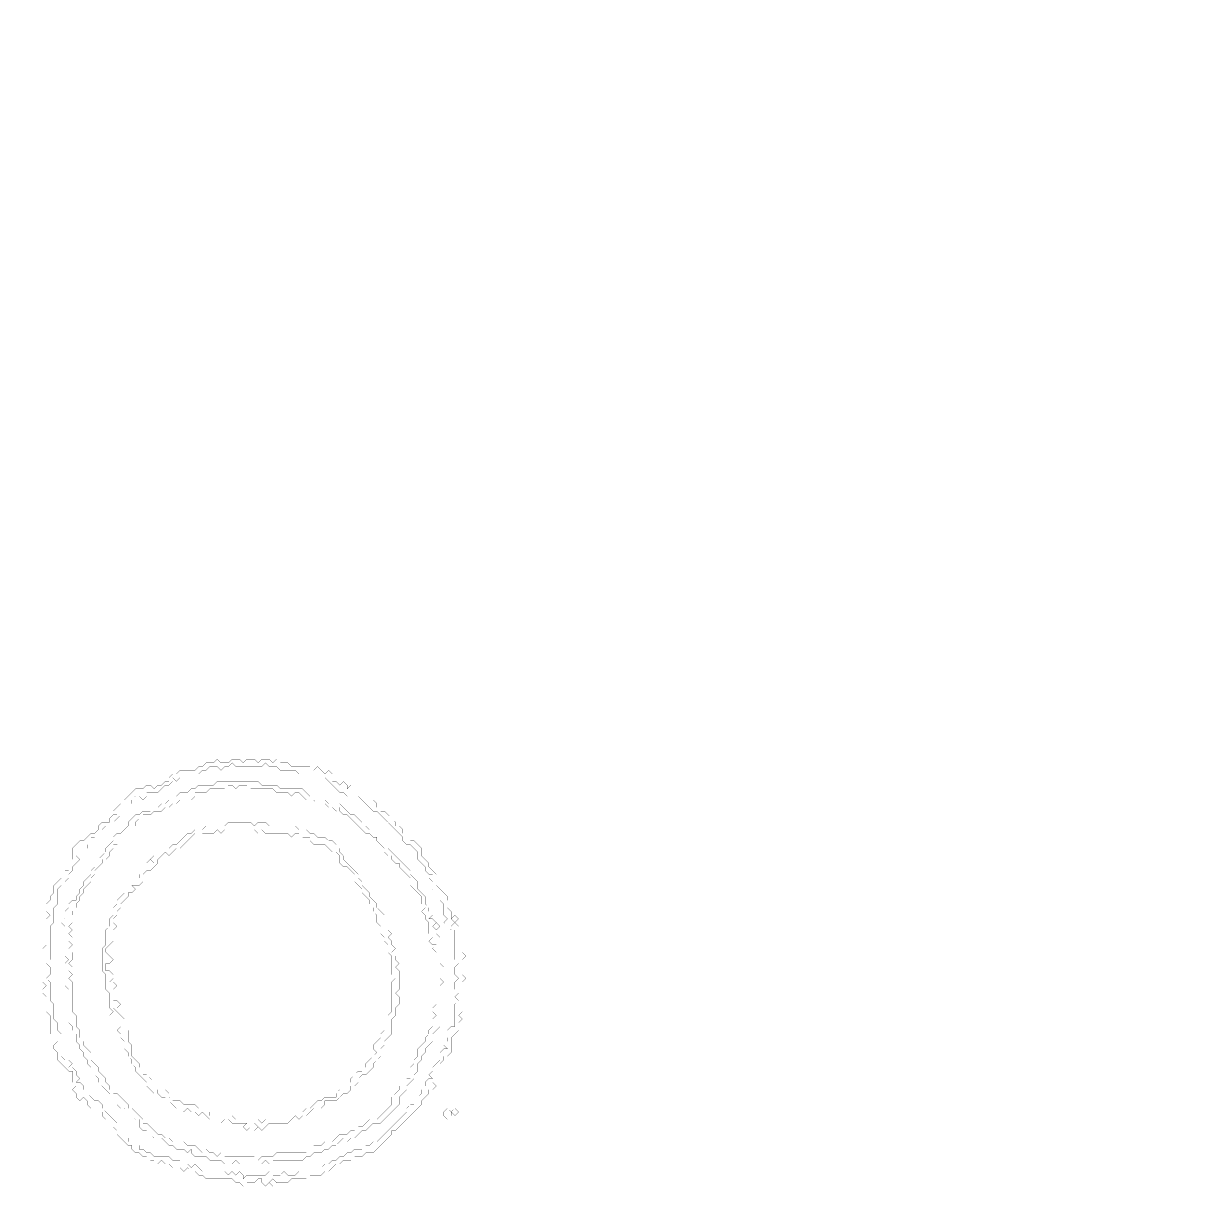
# Model space of a CAD drawing. Header units: metres. Extents: x 0 to 4947, y -4947 to 0.
# Drawn here: x 1877 to 4947, y -3080 to 0 of the extents above; entities that cross this region are included whole.
import ezdxf

# ---------------------------------------------------------------- set-up
doc = ezdxf.new("R2010")
doc.units = ezdxf.units.M
doc.layers.add('conductor', color=1, linetype='Continuous')
doc.layers.add('substrate', color=5, linetype='Continuous')

msp = doc.modelspace()

# ---------------------------------------------------------------- linework, layer by layer
at = {"layer": 'conductor', "const_width": 0.5}
for points in [[(2419.9, -1926.3), (2410.2, -1935.9), (2400.6, -1935.9), (2390.9, -1945.6), (2381.2, -1935.9), (2371.5, -1935.9), (2361.8, -1935.9), (2352.2, -1945.6), (2342.5, -1945.6), (2332.8, -1955.3), (2323.1, -1955.3), (2313.4, -1955.3), (2303.8, -1955.3), (2294.1, -1965), (2284.4, -1965), (2274.7, -1974.7), (2265, -1965), (2265, -1974.7), (2255.4, -1984.3), (2245.7, -1984.3), (2236, -1994), (2226.3, -2003.7), (2216.6, -2003.7), (2207, -2003.7), (2197.3, -2003.7), (2197.3, -2013.4), (2187.6, -2023.1), (2177.9, -2013.4), (2168.2, -2013.4), (2158.6, -2023.1), (2158.6, -2032.7), (2148.9, -2042.4), (2139.2, -2052.1), (2129.5, -2061.8), (2119.9, -2071.5), (2110.2, -2081.1), (2100.5, -2090.8), (2090.8, -2090.8), (2081.1, -2100.5), (2071.5, -2110.2), (2061.8, -2119.9), (2052.1, -2119.9), (2052.1, -2129.5), (2042.4, -2139.2), (2042.4, -2148.9), (2032.7, -2158.6), (2023.1, -2168.2), (2013.4, -2168.2), (2023.1, -2177.9), (2013.4, -2187.6), (2003.7, -2197.3), (2003.7, -2207), (1994, -2216.6), (1994, -2226.3), (1984.3, -2236), (1974.7, -2236), (1974.7, -2245.7), (1965, -2255.4), (1965, -2265), (1965, -2274.7), (1965, -2284.4), (1965, -2294.1), (1955.3, -2303.8), (1955.3, -2313.4), (1955.3, -2323.1), (1955.3, -2332.8), (1955.3, -2342.5), (1945.6, -2352.2), (1945.6, -2361.8), (1945.6, -2371.5), (1945.6, -2381.2), (1945.6, -2390.9), (1945.6, -2400.6), (1945.6, -2410.2), (1945.6, -2419.9), (1945.6, -2429.6), (1945.6, -2439.3), (1935.9, -2449), (1945.6, -2458.6), (1945.6, -2468.3), (1945.6, -2478), (1935.9, -2487.7), (1945.6, -2497.4), (1945.6, -2507), (1945.6, -2516.7), (1945.6, -2526.4), (1945.6, -2536.1), (1945.6, -2545.8), (1955.3, -2555.4), (1955.3, -2565.1), (1955.3, -2574.8), (1955.3, -2584.5), (1955.3, -2594.2), (1965, -2603.8), (1965, -2613.5), (1965, -2623.2), (1974.7, -2632.9), (1974.7, -2642.6), (1974.7, -2652.2), (1974.7, -2661.9), (1974.7, -2671.6), (1974.7, -2681.3), (1974.7, -2691), (1984.3, -2700.6), (1994, -2700.6), (2003.7, -2710.3), (1994, -2720), (2003.7, -2720), (2013.4, -2729.7), (2013.4, -2739.4), (2023.1, -2749), (2013.4, -2758.7), (2023.1, -2758.7), (2032.7, -2768.4), (2032.7, -2778.1), (2042.4, -2787.8), (2052.1, -2797.4), (2061.8, -2807.1), (2071.5, -2807.1), (2081.1, -2816.8), (2081.1, -2826.5), (2090.8, -2836.1), (2100.5, -2845.8), (2110.2, -2855.5), (2119.9, -2865.2), (2119.9, -2874.9), (2129.5, -2884.5), (2139.2, -2894.2), (2148.9, -2903.9), (2148.9, -2913.6), (2158.6, -2913.6), (2168.2, -2913.6), (2177.9, -2923.3), (2177.9, -2932.9), (2187.6, -2932.9), (2197.3, -2942.6), (2207, -2942.6), (2216.6, -2952.3), (2226.3, -2952.3), (2236, -2952.3), (2245.7, -2952.3), (2255.4, -2952.3), (2265, -2962), (2274.7, -2962), (2284.4, -2962), (2294.1, -2971.7), (2303.8, -2971.7), (2313.4, -2981.3), (2323.1, -2971.7), (2332.8, -2981.3), (2342.5, -2991), (2352.2, -2991), (2361.8, -2991), (2371.5, -2991), (2381.2, -2991), (2390.9, -2991), (2400.6, -2991), (2410.2, -3000.7), (2419.9, -2991), (2429.6, -3000.7), (2439.3, -2991), (2449, -3000.7), (2449, -3010.4), (2458.6, -3000.7), (2468.3, -3000.7), (2478, -3000.7), (2487.7, -3000.7), (2497.4, -3000.7), (2507, -3000.7), (2516.7, -2991), (2526.4, -3000.7), (2536.1, -3000.7), (2545.8, -3000.7), (2555.4, -2991), (2565.1, -3000.7), (2574.8, -3000.7), (2584.5, -3000.7), (2594.2, -2991), (2603.8, -2991), (2613.5, -2991), (2623.2, -2991), (2632.9, -2991), (2642.6, -2981.3), (2652.2, -2981.3), (2661.9, -2971.7), (2671.6, -2971.7), (2681.3, -2962), (2691, -2962), (2700.6, -2952.3), (2710.3, -2952.3), (2720, -2942.6), (2729.7, -2942.6), (2739.4, -2932.9), (2749, -2932.9), (2758.7, -2932.9), (2768.4, -2923.3), (2778.1, -2923.3), (2787.8, -2913.6), (2797.4, -2913.6), (2807.1, -2903.9), (2816.8, -2894.2), (2826.5, -2884.5), (2836.1, -2874.9), (2845.8, -2865.2), (2855.5, -2855.5), (2865.2, -2845.8), (2874.9, -2836.1), (2874.9, -2826.5), (2884.5, -2816.8), (2894.2, -2816.8), (2894.2, -2807.1), (2903.9, -2797.4), (2913.6, -2787.8), (2913.6, -2778.1), (2923.3, -2768.4), (2923.3, -2758.7), (2932.9, -2749), (2942.6, -2749), (2932.9, -2739.4), (2942.6, -2729.7), (2942.6, -2720), (2952.3, -2710.3), (2962, -2700.6), (2962, -2691), (2962, -2681.3), (2971.7, -2671.6), (2981.3, -2671.6), (2971.7, -2661.9), (2981.3, -2652.2), (2981.3, -2642.6), (2991, -2632.9), (2981.3, -2623.2), (2991, -2613.5), (3000.7, -2613.5), (3000.7, -2603.8), (3000.7, -2594.2), (3000.7, -2584.5), (3000.7, -2574.8), (3000.7, -2565.1), (3000.7, -2555.4), (3010.4, -2545.8), (3000.7, -2536.1), (3010.4, -2526.4), (3000.7, -2516.7), (3000.7, -2507), (3000.7, -2497.4), (3010.4, -2487.7), (3000.7, -2478), (3000.7, -2468.3), (3000.7, -2458.6), (3010.4, -2449), (3000.7, -2439.3), (3000.7, -2429.6), (3000.7, -2419.9), (3000.7, -2410.2), (3000.7, -2400.6), (3000.7, -2390.9), (3000.7, -2381.2), (3000.7, -2371.5), (3000.7, -2361.8), (2991, -2361.8), (2981.3, -2352.2), (2971.7, -2342.5), (2981.3, -2332.8), (2971.7, -2323.1), (2971.7, -2313.4), (2971.7, -2303.8), (2971.7, -2294.1), (2962, -2284.4), (2962, -2274.7), (2952.3, -2265), (2942.6, -2255.4), (2942.6, -2245.7), (2942.6, -2236), (2932.9, -2226.3), (2942.6, -2216.6), (2932.9, -2216.6), (2923.3, -2207), (2923.3, -2197.3), (2913.6, -2187.6), (2903.9, -2177.9), (2903.9, -2168.2), (2903.9, -2158.6), (2894.2, -2148.9), (2884.5, -2139.2), (2874.9, -2139.2), (2865.2, -2129.5), (2865.2, -2119.9), (2855.5, -2110.2), (2845.8, -2100.5), (2836.1, -2090.8), (2826.5, -2081.1), (2816.8, -2071.5), (2807.1, -2061.8), (2797.4, -2052.1), (2787.8, -2052.1), (2778.1, -2042.4), (2768.4, -2032.7), (2758.7, -2023.1), (2749, -2013.4), (2739.4, -2013.4), (2729.7, -2013.4), (2720, -2013.4), (2710.3, -2003.7), (2700.6, -2003.7), (2691, -1994), (2681.3, -1984.3), (2671.6, -1974.7), (2661.9, -1965), (2652.2, -1965), (2642.6, -1965), (2632.9, -1955.3), (2623.2, -1955.3), (2613.5, -1955.3), (2603.8, -1955.3), (2594.2, -1955.3), (2584.5, -1945.6), (2574.8, -1945.6), (2565.1, -1945.6), (2555.4, -1945.6), (2545.8, -1945.6), (2536.1, -1935.9), (2526.4, -1935.9), (2516.7, -1935.9), (2507, -1926.3), (2497.4, -1935.9), (2487.7, -1935.9), (2478, -1935.9), (2468.3, -1935.9), (2458.6, -1935.9), (2449, -1935.9), (2439.3, -1935.9), (2429.6, -1935.9)], [(2371.5, -1984.3), (2381.2, -1974.7), (2390.9, -1974.7), (2400.6, -1974.7), (2410.2, -1974.7), (2419.9, -1974.7), (2429.6, -1974.7), (2439.3, -1974.7), (2449, -1974.7), (2458.6, -1974.7), (2468.3, -1974.7), (2478, -1974.7), (2487.7, -1974.7), (2497.4, -1984.3), (2507, -1984.3), (2516.7, -1984.3), (2526.4, -1984.3), (2536.1, -1984.3), (2545.8, -1994), (2555.4, -1994), (2565.1, -1994), (2574.8, -1994), (2584.5, -1994), (2594.2, -1994), (2603.8, -1994), (2613.5, -2003.7), (2623.2, -2013.4), (2632.9, -2013.4), (2642.6, -2023.1), (2652.2, -2023.1), (2661.9, -2023.1), (2671.6, -2032.7), (2681.3, -2032.7), (2691, -2032.7), (2700.6, -2032.7), (2710.3, -2042.4), (2720, -2052.1), (2729.7, -2061.8), (2739.4, -2061.8), (2749, -2071.5), (2758.7, -2081.1), (2758.7, -2090.8), (2768.4, -2090.8), (2778.1, -2100.5), (2787.8, -2100.5), (2797.4, -2110.2), (2807.1, -2119.9), (2816.8, -2129.5), (2826.5, -2139.2), (2826.5, -2148.9), (2836.1, -2158.6), (2845.8, -2168.2), (2855.5, -2177.9), (2865.2, -2187.6), (2874.9, -2197.3), (2884.5, -2207), (2884.5, -2216.6), (2894.2, -2226.3), (2903.9, -2236), (2903.9, -2245.7), (2903.9, -2255.4), (2913.6, -2265), (2923.3, -2274.7), (2923.3, -2284.4), (2923.3, -2294.1), (2932.9, -2303.8), (2932.9, -2313.4), (2942.6, -2323.1), (2932.9, -2332.8), (2942.6, -2332.8), (2952.3, -2342.5), (2942.6, -2352.2), (2942.6, -2361.8), (2942.6, -2371.5), (2952.3, -2371.5), (2962, -2381.2), (2962, -2390.9), (2962, -2400.6), (2962, -2410.2), (2962, -2419.9), (2962, -2429.6), (2962, -2439.3), (2962, -2449), (2971.7, -2458.6), (2962, -2468.3), (2962, -2478), (2962, -2487.7), (2971.7, -2497.4), (2962, -2507), (2962, -2516.7), (2962, -2526.4), (2962, -2536.1), (2962, -2545.8), (2962, -2555.4), (2962, -2565.1), (2962, -2574.8), (2962, -2584.5), (2962, -2594.2), (2962, -2603.8), (2962, -2613.5), (2952.3, -2623.2), (2942.6, -2632.9), (2942.6, -2642.6), (2942.6, -2652.2), (2932.9, -2661.9), (2923.3, -2671.6), (2923.3, -2681.3), (2913.6, -2691), (2913.6, -2700.6), (2903.9, -2710.3), (2903.9, -2720), (2903.9, -2729.7), (2894.2, -2739.4), (2894.2, -2749), (2884.5, -2758.7), (2874.9, -2768.4), (2874.9, -2778.1), (2865.2, -2787.8), (2855.5, -2797.4), (2855.5, -2807.1), (2855.5, -2816.8), (2845.8, -2826.5), (2836.1, -2836.1), (2826.5, -2845.8), (2816.8, -2855.5), (2807.1, -2865.2), (2797.4, -2865.2), (2787.8, -2865.2), (2778.1, -2874.9), (2768.4, -2884.5), (2758.7, -2884.5), (2749, -2894.2), (2739.4, -2903.9), (2729.7, -2903.9), (2720, -2913.6), (2710.3, -2903.9), (2700.6, -2913.6), (2691, -2923.3), (2681.3, -2923.3), (2671.6, -2932.9), (2661.9, -2932.9), (2652.2, -2942.6), (2642.6, -2942.6), (2632.9, -2942.6), (2623.2, -2952.3), (2613.5, -2952.3), (2603.8, -2962), (2594.2, -2962), (2584.5, -2962), (2574.8, -2962), (2565.1, -2962), (2555.4, -2962), (2545.8, -2962), (2536.1, -2962), (2526.4, -2962), (2516.7, -2971.7), (2507, -2962), (2497.4, -2971.7), (2487.7, -2971.7), (2478, -2971.7), (2468.3, -2971.7), (2458.6, -2971.7), (2449, -2971.7), (2439.3, -2971.7), (2429.6, -2962), (2419.9, -2971.7), (2410.2, -2971.7), (2400.6, -2971.7), (2390.9, -2962), (2381.2, -2962), (2371.5, -2962), (2361.8, -2962), (2352.2, -2952.3), (2342.5, -2952.3), (2332.8, -2952.3), (2323.1, -2952.3), (2313.4, -2942.6), (2313.4, -2932.9), (2303.8, -2942.6), (2294.1, -2932.9), (2284.4, -2932.9), (2274.7, -2932.9), (2265, -2923.3), (2255.4, -2923.3), (2245.7, -2913.6), (2236, -2903.9), (2226.3, -2903.9), (2216.6, -2903.9), (2207, -2894.2), (2197.3, -2884.5), (2187.6, -2884.5), (2177.9, -2874.9), (2177.9, -2865.2), (2177.9, -2855.5), (2168.2, -2855.5), (2158.6, -2845.8), (2148.9, -2836.1), (2139.2, -2826.5), (2129.5, -2826.5), (2119.9, -2816.8), (2119.9, -2807.1), (2110.2, -2797.4), (2100.5, -2787.8), (2090.8, -2778.1), (2081.1, -2768.4), (2071.5, -2758.7), (2071.5, -2749), (2061.8, -2739.4), (2052.1, -2729.7), (2052.1, -2720), (2042.4, -2710.3), (2042.4, -2700.6), (2032.7, -2691), (2032.7, -2681.3), (2023.1, -2671.6), (2023.1, -2661.9), (2013.4, -2652.2), (2013.4, -2642.6), (2013.4, -2632.9), (2003.7, -2623.2), (2003.7, -2613.5), (1994, -2603.8), (1994, -2594.2), (1994, -2584.5), (1994, -2574.8), (1994, -2565.1), (1994, -2555.4), (1994, -2545.8), (1994, -2536.1), (1994, -2526.4), (1994, -2516.7), (1984.3, -2507), (1984.3, -2497.4), (1984.3, -2487.7), (1984.3, -2478), (1984.3, -2468.3), (1984.3, -2458.6), (1984.3, -2449), (1994, -2439.3), (1984.3, -2429.6), (1984.3, -2419.9), (1984.3, -2410.2), (1984.3, -2400.6), (1984.3, -2390.9), (1984.3, -2381.2), (1984.3, -2371.5), (1984.3, -2361.8), (1984.3, -2352.2), (1974.7, -2342.5), (1984.3, -2332.8), (1984.3, -2323.1), (1984.3, -2313.4), (1994, -2303.8), (1994, -2294.1), (2003.7, -2284.4), (2013.4, -2284.4), (2013.4, -2274.7), (2023.1, -2265), (2023.1, -2255.4), (2032.7, -2245.7), (2032.7, -2236), (2042.4, -2226.3), (2052.1, -2216.6), (2052.1, -2207), (2061.8, -2197.3), (2061.8, -2187.6), (2071.5, -2177.9), (2081.1, -2168.2), (2090.8, -2158.6), (2090.8, -2148.9), (2100.5, -2139.2), (2110.2, -2129.5), (2110.2, -2119.9), (2119.9, -2110.2), (2129.5, -2110.2), (2139.2, -2100.5), (2148.9, -2090.8), (2148.9, -2081.1), (2158.6, -2071.5), (2168.2, -2061.8), (2177.9, -2061.8), (2187.6, -2052.1), (2197.3, -2052.1), (2207, -2052.1), (2216.6, -2042.4), (2226.3, -2042.4), (2236, -2032.7), (2245.7, -2032.7), (2255.4, -2023.1), (2265, -2023.1), (2274.7, -2023.1), (2274.7, -2013.4), (2284.4, -2003.7), (2294.1, -2003.7), (2303.8, -2003.7), (2313.4, -1994), (2323.1, -1994), (2332.8, -1984.3), (2342.5, -1984.3), (2352.2, -1984.3), (2361.8, -1984.3)], [(2381.2, -2100.5), (2371.5, -2110.2), (2361.8, -2110.2), (2352.2, -2110.2), (2342.5, -2110.2), (2332.8, -2119.9), (2323.1, -2110.2), (2313.4, -2119.9), (2303.8, -2129.5), (2294.1, -2139.2), (2284.4, -2148.9), (2274.7, -2148.9), (2265, -2158.6), (2255.4, -2168.2), (2245.7, -2158.6), (2236, -2168.2), (2226.3, -2177.9), (2226.3, -2187.6), (2216.6, -2197.3), (2207, -2207), (2197.3, -2207), (2187.6, -2216.6), (2187.6, -2226.3), (2187.6, -2236), (2177.9, -2245.7), (2168.2, -2245.7), (2158.6, -2245.7), (2168.2, -2255.4), (2158.6, -2265), (2148.9, -2265), (2148.9, -2274.7), (2139.2, -2284.4), (2129.5, -2294.1), (2129.5, -2303.8), (2119.9, -2313.4), (2119.9, -2323.1), (2110.2, -2332.8), (2110.2, -2342.5), (2119.9, -2352.2), (2110.2, -2361.8), (2110.2, -2371.5), (2110.2, -2381.2), (2110.2, -2390.9), (2100.5, -2400.6), (2090.8, -2410.2), (2090.8, -2419.9), (2100.5, -2429.6), (2110.2, -2439.3), (2100.5, -2449), (2090.8, -2449), (2090.8, -2458.6), (2090.8, -2468.3), (2100.5, -2468.3), (2110.2, -2478), (2110.2, -2487.7), (2100.5, -2497.4), (2110.2, -2497.4), (2119.9, -2507), (2110.2, -2516.7), (2110.2, -2526.4), (2110.2, -2536.1), (2110.2, -2545.8), (2119.9, -2545.8), (2129.5, -2555.4), (2119.9, -2565.1), (2110.2, -2565.1), (2119.9, -2574.8), (2129.5, -2584.5), (2139.2, -2594.2), (2139.2, -2603.8), (2139.2, -2613.5), (2148.9, -2623.2), (2148.9, -2632.9), (2148.9, -2642.6), (2148.9, -2652.2), (2158.6, -2661.9), (2158.6, -2671.6), (2158.6, -2681.3), (2158.6, -2691), (2168.2, -2700.6), (2177.9, -2710.3), (2177.9, -2720), (2187.6, -2729.7), (2187.6, -2739.4), (2197.3, -2739.4), (2207, -2749), (2216.6, -2758.7), (2226.3, -2768.4), (2236, -2778.1), (2245.7, -2778.1), (2255.4, -2787.8), (2255.4, -2797.4), (2265, -2807.1), (2274.7, -2807.1), (2284.4, -2807.1), (2294.1, -2816.8), (2303.8, -2816.8), (2313.4, -2816.8), (2323.1, -2816.8), (2332.8, -2826.5), (2342.5, -2826.5), (2352.2, -2826.5), (2361.8, -2836.1), (2361.8, -2845.8), (2371.5, -2845.8), (2381.2, -2845.8), (2390.9, -2845.8), (2400.6, -2845.8), (2410.2, -2845.8), (2419.9, -2845.8), (2429.6, -2855.5), (2439.3, -2845.8), (2449, -2855.5), (2458.6, -2855.5), (2468.3, -2855.5), (2478, -2855.5), (2487.7, -2855.5), (2497.4, -2865.2), (2507, -2855.5), (2516.7, -2855.5), (2526.4, -2855.5), (2536.1, -2855.5), (2545.8, -2855.5), (2555.4, -2855.5), (2565.1, -2855.5), (2574.8, -2845.8), (2584.5, -2836.1), (2594.2, -2836.1), (2603.8, -2836.1), (2613.5, -2826.5), (2623.2, -2826.5), (2632.9, -2816.8), (2642.6, -2807.1), (2652.2, -2807.1), (2661.9, -2797.4), (2671.6, -2797.4), (2681.3, -2797.4), (2691, -2797.4), (2691, -2787.8), (2700.6, -2778.1), (2710.3, -2778.1), (2720, -2768.4), (2729.7, -2758.7), (2729.7, -2749), (2739.4, -2739.4), (2749, -2729.7), (2758.7, -2729.7), (2768.4, -2720), (2768.4, -2710.3), (2778.1, -2700.6), (2787.8, -2691), (2797.4, -2681.3), (2787.8, -2671.6), (2787.8, -2661.9), (2797.4, -2652.2), (2807.1, -2642.6), (2807.1, -2632.9), (2816.8, -2623.2), (2816.8, -2613.5), (2816.8, -2603.8), (2826.5, -2594.2), (2826.5, -2584.5), (2836.1, -2574.8), (2836.1, -2565.1), (2836.1, -2555.4), (2836.1, -2545.8), (2836.1, -2536.1), (2836.1, -2526.4), (2836.1, -2516.7), (2836.1, -2507), (2836.1, -2497.4), (2845.8, -2487.7), (2836.1, -2478), (2836.1, -2468.3), (2836.1, -2458.6), (2836.1, -2449), (2836.1, -2439.3), (2836.1, -2429.6), (2826.5, -2419.9), (2826.5, -2410.2), (2826.5, -2400.6), (2816.8, -2390.9), (2816.8, -2381.2), (2807.1, -2371.5), (2807.1, -2361.8), (2807.1, -2352.2), (2797.4, -2342.5), (2797.4, -2332.8), (2797.4, -2323.1), (2787.8, -2313.4), (2787.8, -2303.8), (2778.1, -2294.1), (2778.1, -2284.4), (2768.4, -2274.7), (2758.7, -2265), (2758.7, -2255.4), (2749, -2245.7), (2739.4, -2236), (2739.4, -2226.3), (2739.4, -2216.6), (2729.7, -2207), (2720, -2197.3), (2710.3, -2197.3), (2700.6, -2187.6), (2700.6, -2177.9), (2700.6, -2168.2), (2691, -2158.6), (2681.3, -2158.6), (2671.6, -2148.9), (2661.9, -2139.2), (2652.2, -2139.2), (2642.6, -2139.2), (2632.9, -2139.2), (2623.2, -2129.5), (2623.2, -2119.9), (2613.5, -2119.9), (2603.8, -2119.9), (2594.2, -2110.2), (2584.5, -2110.2), (2574.8, -2119.9), (2565.1, -2110.2), (2555.4, -2110.2), (2545.8, -2110.2), (2536.1, -2110.2), (2526.4, -2110.2), (2516.7, -2110.2), (2507, -2110.2), (2497.4, -2100.5), (2487.7, -2110.2), (2478, -2100.5), (2468.3, -2100.5), (2458.6, -2100.5), (2449, -2100.5), (2439.3, -2100.5), (2429.6, -2100.5), (2419.9, -2100.5), (2410.2, -2100.5), (2400.6, -2100.5), (2390.9, -2110.2)], [(2942.6, -2352.2), (2952.3, -2342.5), (2962, -2352.2), (2952.3, -2361.8)]]:
    msp.add_lwpolyline(points, close=True, dxfattribs=at)
at = {"layer": 'substrate', "const_width": 0.5}
msp.add_lwpolyline([(4946.3, -3087.8), (4946.3, -3078.1), (4946.3, -3068.5), (4946.3, -3058.8), (4946.3, -3049.1), (4946.3, -3039.4), (4946.3, -3029.7), (4946.3, -3020.1), (4946.3, -3010.4), (4946.3, -3000.7), (4946.3, -2991), (4946.3, -2981.3), (4946.3, -2971.7), (4946.3, -2962), (4946.3, -2952.3), (4946.3, -2942.6), (4946.3, -2932.9), (4946.3, -2923.3), (4946.3, -2913.6), (4946.3, -2903.9), (4946.3, -2894.2), (4946.3, -2884.5), (4946.3, -2874.9), (4946.3, -2865.2), (4946.3, -2855.5), (4946.3, -2845.8), (4946.3, -2836.1), (4946.3, -2826.5), (4946.3, -2816.8), (4946.3, -2807.1), (4946.3, -2797.4), (4946.3, -2787.8), (4946.3, -2778.1), (4946.3, -2768.4), (4946.3, -2758.7), (4946.3, -2749), (4946.3, -2739.4), (4946.3, -2729.7), (4946.3, -2720), (4946.3, -2710.3), (4946.3, -2700.6), (4946.3, -2691), (4946.3, -2681.3), (4946.3, -2671.6), (4946.3, -2661.9), (4946.3, -2652.2), (4946.3, -2642.6), (4946.3, -2632.9), (4946.3, -2623.2), (4946.3, -2613.5), (4946.3, -2603.8), (4946.3, -2594.2), (4946.3, -2584.5), (4946.3, -2574.8), (4946.3, -2565.1), (4946.3, -2555.4), (4946.3, -2545.8), (4946.3, -2536.1), (4946.3, -2526.4), (4946.3, -2516.7), (4946.3, -2507), (4946.3, -2497.4), (4946.3, -2487.7), (4946.3, -2478), (4946.3, -2468.3), (4946.3, -2458.6), (4946.3, -2449), (4946.3, -2439.3), (4946.3, -2429.6), (4946.3, -2419.9), (4946.3, -2410.2), (4946.3, -2400.6), (4946.3, -2390.9), (4946.3, -2381.2), (4946.3, -2371.5), (4946.3, -2361.8), (4946.3, -2352.2), (4946.3, -2342.5), (4946.3, -2332.8), (4946.3, -2323.1), (4946.3, -2313.4), (4946.3, -2303.8), (4946.3, -2294.1), (4946.3, -2284.4), (4946.3, -2274.7), (4946.3, -2265), (4946.3, -2255.4), (4946.3, -2245.7), (4946.3, -2236), (4946.3, -2226.3), (4946.3, -2216.6), (4946.3, -2207), (4946.3, -2197.3), (4946.3, -2187.6), (4946.3, -2177.9), (4946.3, -2168.2), (4946.3, -2158.6), (4946.3, -2148.9), (4946.3, -2139.2), (4946.3, -2129.5), (4946.3, -2119.9), (4946.3, -2110.2), (4946.3, -2100.5), (4946.3, -2090.8), (4946.3, -2081.1), (4946.3, -2071.5), (4946.3, -2061.8), (4946.3, -2052.1), (4946.3, -2042.4), (4946.3, -2032.7), (4946.3, -2023.1), (4946.3, -2013.4), (4946.3, -2003.7), (4946.3, -1994), (4946.3, -1984.3), (4946.3, -1974.7), (4946.3, -1965), (4946.3, -1955.3), (4946.3, -1945.6), (4946.3, -1935.9), (4946.3, -1926.3), (4946.3, -1916.6), (4946.3, -1906.9), (4946.3, -1897.2), (4946.3, -1887.5), (4946.3, -1877.9), (4946.3, -1868.2), (4946.3, -1858.5), (4946.3, -1848.8), (4946.3, -1839.1), (4946.3, -1829.5), (4946.3, -1819.8), (4946.3, -1810.1), (4946.3, -1800.4), (4946.3, -1790.7), (4946.3, -1781.1), (4946.3, -1771.4), (4946.3, -1761.7), (4946.3, -1752), (4946.3, -1742.3), (4946.3, -1732.7), (4946.3, -1723), (4946.3, -1713.3), (4946.3, -1703.6), (4946.3, -1693.9), (4946.3, -1684.3), (4946.3, -1674.6), (4946.3, -1664.9), (4946.3, -1655.2), (4946.3, -1645.5), (4946.3, -1635.9), (4946.3, -1626.2), (4946.3, -1616.5), (4946.3, -1606.8), (4946.3, -1597.1), (4946.3, -1587.5), (4946.3, -1577.8), (4946.3, -1568.1), (4946.3, -1558.4), (4946.3, -1548.8), (4946.3, -1539.1), (4946.3, -1529.4), (4946.3, -1519.7), (4946.3, -1510), (4946.3, -1500.4), (4946.3, -1490.7), (4946.3, -1481), (4946.3, -1471.3), (4946.3, -1461.6), (4946.3, -1452), (4946.3, -1442.3), (4946.3, -1432.6), (4946.3, -1422.9), (4946.3, -1413.2), (4946.3, -1403.6), (4946.3, -1393.9), (4946.3, -1384.2), (4946.3, -1374.5), (4946.3, -1364.8), (4946.3, -1355.2), (4946.3, -1345.5), (4946.3, -1335.8), (4946.3, -1326.1), (4946.3, -1316.4), (4946.3, -1306.8), (4946.3, -1297.1), (4946.3, -1287.4), (4946.3, -1277.7), (4946.3, -1268), (4946.3, -1258.4), (4946.3, -1248.7), (4946.3, -1239), (4946.3, -1229.3), (4946.3, -1219.6), (4946.3, -1210), (4946.3, -1200.3), (4946.3, -1190.6), (4946.3, -1180.9), (4946.3, -1171.2), (4946.3, -1161.6), (4946.3, -1151.9), (4946.3, -1142.2), (4946.3, -1132.5), (4946.3, -1122.8), (4946.3, -1113.2), (4946.3, -1103.5), (4946.3, -1093.8), (4946.3, -1084.1), (4946.3, -1074.4), (4946.3, -1064.8), (4946.3, -1055.1), (4946.3, -1045.4), (4946.3, -1035.7), (4946.3, -1026), (4946.3, -1016.4), (4946.3, -1006.7), (4946.3, -997), (4946.3, -987.3), (4946.3, -977.6), (4946.3, -968), (4946.3, -958.3), (4946.3, -948.6), (4946.3, -938.9), (4946.3, -929.2), (4946.3, -919.6), (4946.3, -909.9), (4946.3, -900.2), (4946.3, -890.5), (4946.3, -880.9), (4946.3, -871.2), (4946.3, -861.5), (4946.3, -851.8), (4946.3, -842.1), (4946.3, -832.5), (4946.3, -822.8), (4946.3, -813.1), (4946.3, -803.4), (4946.3, -793.7), (4946.3, -784.1), (4946.3, -774.4), (4946.3, -764.7), (4946.3, -755), (4946.3, -745.3), (4946.3, -735.7), (4946.3, -726), (4946.3, -716.3), (4946.3, -706.6), (4946.3, -696.9), (4946.3, -687.3), (4946.3, -677.6), (4946.3, -667.9), (4946.3, -658.2), (4946.3, -648.5), (4946.3, -638.9), (4946.3, -629.2), (4946.3, -619.5), (4946.3, -609.8), (4946.3, -600.1), (4946.3, -590.5), (4946.3, -580.8), (4946.3, -571.1), (4946.3, -561.4), (4946.3, -551.7), (4946.3, -542.1), (4946.3, -532.4), (4946.3, -522.7), (4946.3, -513), (4946.3, -503.3), (4946.3, -493.7), (4946.3, -484), (4946.3, -474.3), (4946.3, -464.6), (4946.3, -454.9), (4946.3, -445.3), (4946.3, -435.6), (4946.3, -425.9), (4946.3, -416.2), (4946.3, -406.5), (4946.3, -396.9), (4946.3, -387.2), (4946.3, -377.5), (4946.3, -367.8), (4946.3, -358.1), (4946.3, -348.5), (4946.3, -338.8), (4946.3, -329.1), (4946.3, -319.4), (4946.3, -309.8), (4946.3, -300.1), (4946.3, -290.4), (4946.3, -280.7), (4946.3, -271), (4946.3, -261.4), (4946.3, -251.7), (4946.3, -242), (4946.3, -232.3), (4946.3, -222.6), (4946.3, -213), (4946.3, -203.3), (4946.3, -193.6), (4946.3, -183.9), (4946.3, -174.2), (4946.3, -164.6), (4946.3, -154.9), (4946.3, -145.2), (4946.3, -135.5), (4946.3, -125.8), (4946.3, -116.2), (4946.3, -106.5), (4946.3, -96.8), (4946.3, -87.1), (4946.3, -77.4), (4946.3, -67.8), (4946.3, -58.1), (4946.3, -48.4), (4946.3, -38.7), (4946.3, -29), (4946.3, -19.4), (4946.3, -9.7), (4946.3, 0), (4936.6, 0), (4927, 0), (4917.3, 0), (4907.6, 0), (4897.9, 0), (4888.2, 0), (4878.6, 0), (4868.9, 0), (4859.2, 0), (4849.5, 0), (4839.8, 0), (4830.2, 0), (4820.5, 0), (4810.8, 0), (4801.1, 0), (4791.4, 0), (4781.8, 0), (4772.1, 0), (4762.4, 0), (4752.7, 0), (4743, 0), (4733.4, 0), (4723.7, 0), (4714, 0), (4704.3, 0), (4694.6, 0), (4685, 0), (4675.3, 0), (4665.6, 0), (4655.9, 0), (4646.2, 0), (4636.6, 0), (4626.9, 0), (4617.2, 0), (4607.5, 0), (4597.9, 0), (4588.2, 0), (4578.5, 0), (4568.8, 0), (4559.1, 0), (4549.5, 0), (4539.8, 0), (4530.1, 0), (4520.4, 0), (4510.7, 0), (4501.1, 0), (4491.4, 0), (4481.7, 0), (4472, 0), (4462.3, 0), (4452.7, 0), (4443, 0), (4433.3, 0), (4423.6, 0), (4413.9, 0), (4404.3, 0), (4394.6, 0), (4384.9, 0), (4375.2, 0), (4365.5, 0), (4355.9, 0), (4346.2, 0), (4336.5, 0), (4326.8, 0), (4317.1, 0), (4307.5, 0), (4297.8, 0), (4288.1, 0), (4278.4, 0), (4268.7, 0), (4259.1, 0), (4249.4, 0), (4239.7, 0), (4230, 0), (4220.3, 0), (4210.7, 0), (4201, 0), (4191.3, 0), (4181.6, 0), (4171.9, 0), (4162.3, 0), (4152.6, 0), (4142.9, 0), (4133.2, 0), (4123.5, 0), (4113.9, 0), (4104.2, 0), (4094.5, 0), (4084.8, 0), (4075.1, 0), (4065.5, 0), (4055.8, 0), (4046.1, 0), (4036.4, 0), (4026.8, 0), (4017.1, 0), (4007.4, 0), (3997.7, 0), (3988, 0), (3978.4, 0), (3968.7, 0), (3959, 0), (3949.3, 0), (3939.6, 0), (3930, 0), (3920.3, 0), (3910.6, 0), (3900.9, 0), (3891.2, 0), (3881.6, 0), (3871.9, 0), (3862.2, 0), (3852.5, 0), (3842.8, 0), (3833.2, 0), (3823.5, 0), (3813.8, 0), (3804.1, 0), (3794.4, 0), (3784.8, 0), (3775.1, 0), (3765.4, 0), (3755.7, 0), (3746, 0), (3736.4, 0), (3726.7, 0), (3717, 0), (3707.3, 0), (3697.6, 0), (3688, 0), (3678.3, 0), (3668.6, 0), (3658.9, 0), (3649.2, 0), (3639.6, 0), (3629.9, 0), (3620.2, 0), (3610.5, 0), (3600.8, 0), (3591.2, 0), (3581.5, 0), (3571.8, 0), (3562.1, 0), (3552.4, 0), (3542.8, 0), (3533.1, 0), (3523.4, 0), (3513.7, 0), (3504, 0), (3494.4, 0), (3484.7, 0), (3475, 0), (3465.3, 0), (3455.6, 0), (3446, 0), (3436.3, 0), (3426.6, 0), (3416.9, 0), (3407.2, 0), (3397.6, 0), (3387.9, 0), (3378.2, 0), (3368.5, 0), (3358.9, 0), (3349.2, 0), (3339.5, 0), (3329.8, 0), (3320.1, 0), (3310.5, 0), (3300.8, 0), (3291.1, 0), (3281.4, 0), (3271.7, 0), (3262.1, 0), (3252.4, 0), (3242.7, 0), (3233, 0), (3223.3, 0), (3213.7, 0), (3204, 0), (3194.3, 0), (3184.6, 0), (3174.9, 0), (3165.3, 0), (3155.6, 0), (3145.9, 0), (3136.2, 0), (3126.5, 0), (3116.9, 0), (3107.2, 0), (3097.5, 0), (3087.8, 0), (3078.1, 0), (3068.5, 0), (3058.8, 0), (3049.1, 0), (3039.4, 0), (3029.7, 0), (3020.1, 0), (3010.4, 0), (3000.7, 0), (2991, 0), (2981.3, 0), (2971.7, 0), (2962, 0), (2952.3, 0), (2942.6, 0), (2932.9, 0), (2923.3, 0), (2913.6, 0), (2903.9, 0), (2894.2, 0), (2884.5, 0), (2874.9, 0), (2865.2, 0), (2855.5, 0), (2845.8, 0), (2836.1, 0), (2826.5, 0), (2816.8, 0), (2807.1, 0), (2797.4, 0), (2787.8, 0), (2778.1, 0), (2768.4, 0), (2758.7, 0), (2749, 0), (2739.4, 0), (2729.7, 0), (2720, 0), (2710.3, 0), (2700.6, 0), (2691, 0), (2681.3, 0), (2671.6, 0), (2661.9, 0), (2652.2, 0), (2642.6, 0), (2632.9, 0), (2623.2, 0), (2613.5, 0), (2603.8, 0), (2594.2, 0), (2584.5, 0), (2574.8, 0), (2565.1, 0), (2555.4, 0), (2545.8, 0), (2536.1, 0), (2526.4, 0), (2516.7, 0), (2507, 0), (2497.4, 0), (2487.7, 0), (2478, 0), (2468.3, 0), (2458.6, 0), (2449, 0), (2439.3, 0), (2429.6, 0), (2419.9, 0), (2410.2, 0), (2400.6, 0), (2390.9, 0), (2381.2, 0), (2371.5, 0), (2361.8, 0), (2352.2, 0), (2342.5, 0), (2332.8, 0), (2323.1, 0), (2313.4, 0), (2303.8, 0), (2294.1, 0), (2284.4, 0), (2274.7, 0), (2265, 0), (2255.4, 0), (2245.7, 0), (2236, 0), (2226.3, 0), (2216.6, 0), (2207, 0), (2197.3, 0), (2187.6, 0), (2177.9, 0), (2168.2, 0), (2158.6, 0), (2148.9, 0), (2139.2, 0), (2129.5, 0), (2119.9, 0), (2110.2, 0), (2100.5, 0), (2090.8, 0), (2081.1, 0), (2071.5, 0), (2061.8, 0), (2052.1, 0), (2042.4, 0), (2032.7, 0), (2023.1, 0), (2013.4, 0), (2003.7, 0), (1994, 0), (1984.3, 0), (1974.7, 0), (1965, 0), (1955.3, 0), (1945.6, 0), (1935.9, 0), (1926.3, 0), (1916.6, 0), (1906.9, 0), (1897.2, 0), (1887.5, 0), (1877.9, 0), (1868.2, 0)], dxfattribs=at)
for points in [[(2371.5, -1926.3), (2381.2, -1916.6), (2390.9, -1926.3), (2400.6, -1926.3), (2410.2, -1926.3), (2419.9, -1916.6), (2429.6, -1916.6), (2439.3, -1916.6), (2449, -1926.3), (2458.6, -1916.6), (2468.3, -1916.6), (2478, -1916.6), (2487.7, -1926.3), (2497.4, -1916.6), (2507, -1916.6), (2516.7, -1916.6), (2526.4, -1926.3), (2536.1, -1916.6), (2545.8, -1926.3), (2555.4, -1926.3), (2565.1, -1926.3), (2574.8, -1935.9), (2584.5, -1935.9), (2594.2, -1935.9), (2603.8, -1935.9), (2613.5, -1935.9), (2623.2, -1935.9), (2632.9, -1945.6), (2642.6, -1935.9), (2652.2, -1945.6), (2661.9, -1955.3), (2671.6, -1945.6), (2681.3, -1955.3), (2681.3, -1965), (2681.3, -1974.7), (2691, -1974.7), (2700.6, -1984.3), (2710.3, -1974.7), (2720, -1984.3), (2720, -1994), (2729.7, -1984.3), (2739.4, -1994), (2739.4, -2003.7), (2749, -1994), (2758.7, -2003.7), (2768.4, -2013.4), (2778.1, -2023.1), (2787.8, -2023.1), (2797.4, -2032.7), (2797.4, -2042.4), (2807.1, -2052.1), (2816.8, -2052.1), (2826.5, -2061.8), (2836.1, -2071.5), (2845.8, -2081.1), (2845.8, -2090.8), (2855.5, -2090.8), (2865.2, -2100.5), (2865.2, -2110.2), (2874.9, -2119.9), (2884.5, -2129.5), (2894.2, -2129.5), (2903.9, -2139.2), (2913.6, -2148.9), (2913.6, -2158.6), (2913.6, -2168.2), (2923.3, -2177.9), (2932.9, -2187.6), (2932.9, -2197.3), (2942.6, -2207), (2952.3, -2216.6), (2952.3, -2226.3), (2952.3, -2236), (2952.3, -2245.7), (2962, -2255.4), (2971.7, -2265), (2981.3, -2274.7), (2981.3, -2284.4), (2991, -2294.1), (2981.3, -2303.8), (2991, -2313.4), (2991, -2323.1), (2991, -2332.8), (3000.7, -2342.5), (2991, -2352.2), (3000.7, -2342.5), (3010.4, -2352.2), (3010.4, -2361.8), (3010.4, -2371.5), (3010.4, -2381.2), (3010.4, -2390.9), (3020.1, -2400.6), (3020.1, -2410.2), (3020.1, -2419.9), (3029.7, -2429.6), (3020.1, -2439.3), (3020.1, -2449), (3020.1, -2458.6), (3020.1, -2468.3), (3020.1, -2478), (3029.7, -2487.7), (3020.1, -2497.4), (3020.1, -2507), (3020.1, -2516.7), (3020.1, -2526.4), (3020.1, -2536.1), (3020.1, -2545.8), (3020.1, -2555.4), (3020.1, -2565.1), (3020.1, -2574.8), (3010.4, -2584.5), (3020.1, -2594.2), (3010.4, -2603.8), (3010.4, -2613.5), (3010.4, -2623.2), (3000.7, -2632.9), (2991, -2642.6), (2991, -2652.2), (2991, -2661.9), (2991, -2671.6), (2991, -2681.3), (2981.3, -2691), (2971.7, -2691), (2971.7, -2700.6), (2962, -2710.3), (2962, -2720), (2962, -2729.7), (2952.3, -2739.4), (2952.3, -2749), (2942.6, -2758.7), (2952.3, -2768.4), (2942.6, -2778.1), (2932.9, -2778.1), (2932.9, -2787.8), (2923.3, -2797.4), (2913.6, -2807.1), (2913.6, -2816.8), (2903.9, -2826.5), (2894.2, -2836.1), (2884.5, -2845.8), (2874.9, -2855.5), (2865.2, -2865.2), (2855.5, -2874.9), (2845.8, -2884.5), (2836.1, -2884.5), (2836.1, -2894.2), (2826.5, -2903.9), (2816.8, -2913.6), (2807.1, -2923.3), (2797.4, -2932.9), (2787.8, -2942.6), (2778.1, -2942.6), (2768.4, -2942.6), (2758.7, -2952.3), (2749, -2952.3), (2739.4, -2952.3), (2729.7, -2962), (2720, -2962), (2710.3, -2962), (2700.6, -2971.7), (2691, -2971.7), (2681.3, -2981.3), (2671.6, -2991), (2661.9, -2991), (2652.2, -3000.7), (2642.6, -3000.7), (2632.9, -3000.7), (2623.2, -3000.7), (2613.5, -3010.4), (2603.8, -3010.4), (2594.2, -3010.4), (2584.5, -3010.4), (2574.8, -3010.4), (2565.1, -3020.1), (2555.4, -3020.1), (2545.8, -3020.1), (2536.1, -3020.1), (2526.4, -3010.4), (2516.7, -3020.1), (2507, -3029.7), (2497.4, -3020.1), (2497.4, -3010.4), (2487.7, -3010.4), (2478, -3020.1), (2468.3, -3020.1), (2458.6, -3020.1), (2449, -3029.7), (2439.3, -3020.1), (2429.6, -3020.1), (2419.9, -3010.4), (2410.2, -3010.4), (2400.6, -3010.4), (2390.9, -3010.4), (2381.2, -3010.4), (2371.5, -3010.4), (2361.8, -3010.4), (2352.2, -3010.4), (2342.5, -3000.7), (2332.8, -3000.7), (2323.1, -2991), (2313.4, -2991), (2303.8, -2981.3), (2294.1, -2991), (2284.4, -2981.3), (2274.7, -2981.3), (2265, -2981.3), (2255.4, -2971.7), (2245.7, -2971.7), (2236, -2962), (2226.3, -2971.7), (2216.6, -2962), (2207, -2962), (2197.3, -2952.3), (2187.6, -2952.3), (2177.9, -2942.6), (2168.2, -2942.6), (2158.6, -2932.9), (2158.6, -2923.3), (2148.9, -2923.3), (2139.2, -2913.6), (2129.5, -2903.9), (2119.9, -2894.2), (2119.9, -2884.5), (2110.2, -2874.9), (2110.2, -2865.2), (2100.5, -2855.5), (2090.8, -2855.5), (2081.1, -2845.8), (2081.1, -2836.1), (2071.5, -2826.5), (2061.8, -2826.5), (2052.1, -2826.5), (2042.4, -2816.8), (2042.4, -2807.1), (2032.7, -2797.4), (2023.1, -2807.1), (2013.4, -2797.4), (2013.4, -2787.8), (2003.7, -2778.1), (2013.4, -2768.4), (2003.7, -2758.7), (2003.7, -2749), (2003.7, -2739.4), (2003.7, -2729.7), (1994, -2729.7), (1984.3, -2720), (1974.7, -2710.3), (1965, -2700.6), (1965, -2691), (1965, -2681.3), (1955.3, -2671.6), (1955.3, -2661.9), (1965, -2652.2), (1955.3, -2642.6), (1945.6, -2632.9), (1945.6, -2623.2), (1945.6, -2613.5), (1945.6, -2603.8), (1945.6, -2594.2), (1945.6, -2584.5), (1935.9, -2574.8), (1935.9, -2565.1), (1935.9, -2555.4), (1935.9, -2545.8), (1935.9, -2536.1), (1926.3, -2526.4), (1926.3, -2516.7), (1935.9, -2507), (1926.3, -2497.4), (1926.3, -2487.7), (1926.3, -2478), (1926.3, -2468.3), (1926.3, -2458.6), (1926.3, -2449), (1926.3, -2439.3), (1926.3, -2429.6), (1926.3, -2419.9), (1926.3, -2410.2), (1935.9, -2400.6), (1935.9, -2390.9), (1935.9, -2381.2), (1935.9, -2371.5), (1935.9, -2361.8), (1935.9, -2352.2), (1935.9, -2342.5), (1935.9, -2332.8), (1945.6, -2323.1), (1935.9, -2313.4), (1935.9, -2303.8), (1935.9, -2294.1), (1945.6, -2284.4), (1945.6, -2274.7), (1955.3, -2265), (1955.3, -2255.4), (1955.3, -2245.7), (1965, -2236), (1974.7, -2226.3), (1974.7, -2216.6), (1984.3, -2207), (1994, -2207), (1994, -2197.3), (1994, -2187.6), (2003.7, -2177.9), (2003.7, -2168.2), (2003.7, -2158.6), (2003.7, -2148.9), (2013.4, -2139.2), (2023.1, -2129.5), (2032.7, -2129.5), (2042.4, -2119.9), (2052.1, -2110.2), (2061.8, -2110.2), (2071.5, -2100.5), (2071.5, -2090.8), (2081.1, -2081.1), (2090.8, -2081.1), (2100.5, -2081.1), (2100.5, -2071.5), (2110.2, -2061.8), (2119.9, -2061.8), (2110.2, -2052.1), (2119.9, -2042.4), (2129.5, -2032.7), (2139.2, -2032.7), (2139.2, -2023.1), (2148.9, -2013.4), (2158.6, -2003.7), (2168.2, -1994), (2177.9, -1994), (2187.6, -1994), (2197.3, -1984.3), (2207, -1984.3), (2216.6, -1994), (2226.3, -1984.3), (2236, -1984.3), (2245.7, -1974.7), (2255.4, -1974.7), (2255.4, -1965), (2265, -1955.3), (2274.7, -1955.3), (2284.4, -1945.6), (2294.1, -1945.6), (2303.8, -1945.6), (2313.4, -1945.6), (2323.1, -1945.6), (2332.8, -1935.9), (2342.5, -1935.9), (2352.2, -1926.3), (2361.8, -1926.3)], [(2410.2, -1984.3), (2400.6, -1994), (2390.9, -1994), (2381.2, -1994), (2371.5, -1994), (2361.8, -1994), (2352.2, -2003.7), (2342.5, -2003.7), (2332.8, -2003.7), (2323.1, -2003.7), (2323.1, -2013.4), (2313.4, -2023.1), (2303.8, -2023.1), (2294.1, -2023.1), (2284.4, -2023.1), (2274.7, -2032.7), (2265, -2032.7), (2255.4, -2042.4), (2245.7, -2042.4), (2236, -2052.1), (2226.3, -2052.1), (2216.6, -2052.1), (2207, -2061.8), (2197.3, -2061.8), (2187.6, -2061.8), (2177.9, -2071.5), (2168.2, -2081.1), (2168.2, -2090.8), (2158.6, -2100.5), (2148.9, -2100.5), (2139.2, -2110.2), (2129.5, -2119.9), (2129.5, -2129.5), (2119.9, -2139.2), (2110.2, -2139.2), (2110.2, -2148.9), (2100.5, -2158.6), (2100.5, -2168.2), (2090.8, -2177.9), (2081.1, -2177.9), (2081.1, -2187.6), (2071.5, -2197.3), (2061.8, -2207), (2061.8, -2216.6), (2052.1, -2226.3), (2052.1, -2236), (2042.4, -2245.7), (2032.7, -2255.4), (2032.7, -2265), (2023.1, -2274.7), (2023.1, -2284.4), (2013.4, -2294.1), (2013.4, -2303.8), (2003.7, -2313.4), (2003.7, -2323.1), (1994, -2332.8), (2003.7, -2342.5), (1994, -2352.2), (2003.7, -2361.8), (1994, -2371.5), (2003.7, -2381.2), (1994, -2390.9), (2003.7, -2400.6), (1994, -2410.2), (2003.7, -2419.9), (2003.7, -2429.6), (2003.7, -2439.3), (1994, -2449), (2003.7, -2458.6), (1994, -2468.3), (2003.7, -2478), (1994, -2487.7), (2003.7, -2497.4), (2003.7, -2507), (2003.7, -2516.7), (2003.7, -2526.4), (2003.7, -2536.1), (2003.7, -2545.8), (2003.7, -2555.4), (2003.7, -2565.1), (2003.7, -2574.8), (2013.4, -2584.5), (2013.4, -2594.2), (2013.4, -2603.8), (2013.4, -2613.5), (2023.1, -2623.2), (2023.1, -2632.9), (2023.1, -2642.6), (2032.7, -2652.2), (2032.7, -2661.9), (2042.4, -2671.6), (2052.1, -2681.3), (2052.1, -2691), (2052.1, -2700.6), (2061.8, -2710.3), (2071.5, -2720), (2071.5, -2729.7), (2081.1, -2739.4), (2090.8, -2749), (2090.8, -2758.7), (2100.5, -2768.4), (2100.5, -2778.1), (2110.2, -2787.8), (2119.9, -2787.8), (2129.5, -2797.4), (2139.2, -2807.1), (2148.9, -2816.8), (2148.9, -2826.5), (2158.6, -2826.5), (2168.2, -2836.1), (2177.9, -2845.8), (2187.6, -2855.5), (2187.6, -2865.2), (2197.3, -2865.2), (2207, -2874.9), (2216.6, -2884.5), (2226.3, -2894.2), (2236, -2894.2), (2245.7, -2903.9), (2255.4, -2903.9), (2265, -2913.6), (2274.7, -2913.6), (2284.4, -2913.6), (2294.1, -2913.6), (2303.8, -2923.3), (2313.4, -2923.3), (2323.1, -2923.3), (2332.8, -2932.9), (2342.5, -2942.6), (2352.2, -2932.9), (2361.8, -2942.6), (2371.5, -2942.6), (2381.2, -2952.3), (2390.9, -2942.6), (2400.6, -2952.3), (2410.2, -2952.3), (2419.9, -2952.3), (2429.6, -2952.3), (2439.3, -2952.3), (2449, -2952.3), (2458.6, -2952.3), (2468.3, -2952.3), (2478, -2952.3), (2487.7, -2962), (2497.4, -2952.3), (2507, -2952.3), (2516.7, -2952.3), (2526.4, -2952.3), (2536.1, -2942.6), (2545.8, -2942.6), (2555.4, -2942.6), (2565.1, -2942.6), (2574.8, -2942.6), (2584.5, -2942.6), (2594.2, -2942.6), (2603.8, -2942.6), (2613.5, -2942.6), (2623.2, -2932.9), (2632.9, -2923.3), (2642.6, -2923.3), (2652.2, -2923.3), (2661.9, -2913.6), (2671.6, -2913.6), (2681.3, -2913.6), (2691, -2903.9), (2700.6, -2894.2), (2710.3, -2894.2), (2720, -2894.2), (2729.7, -2884.5), (2739.4, -2884.5), (2749, -2874.9), (2758.7, -2874.9), (2768.4, -2865.2), (2778.1, -2855.5), (2787.8, -2855.5), (2797.4, -2855.5), (2807.1, -2845.8), (2816.8, -2836.1), (2826.5, -2826.5), (2836.1, -2816.8), (2836.1, -2807.1), (2836.1, -2797.4), (2845.8, -2787.8), (2855.5, -2778.1), (2855.5, -2768.4), (2865.2, -2758.7), (2874.9, -2749), (2884.5, -2749), (2884.5, -2739.4), (2884.5, -2729.7), (2884.5, -2720), (2894.2, -2710.3), (2894.2, -2700.6), (2903.9, -2691), (2903.9, -2681.3), (2903.9, -2671.6), (2913.6, -2661.9), (2923.3, -2652.2), (2923.3, -2642.6), (2932.9, -2632.9), (2932.9, -2623.2), (2942.6, -2613.5), (2942.6, -2603.8), (2942.6, -2594.2), (2952.3, -2584.5), (2942.6, -2574.8), (2942.6, -2565.1), (2952.3, -2555.4), (2952.3, -2545.8), (2952.3, -2536.1), (2952.3, -2526.4), (2952.3, -2516.7), (2952.3, -2507), (2952.3, -2497.4), (2952.3, -2487.7), (2952.3, -2478), (2952.3, -2468.3), (2952.3, -2458.6), (2952.3, -2449), (2952.3, -2439.3), (2952.3, -2429.6), (2952.3, -2419.9), (2942.6, -2410.2), (2952.3, -2400.6), (2942.6, -2400.6), (2932.9, -2390.9), (2942.6, -2381.2), (2932.9, -2371.5), (2932.9, -2361.8), (2932.9, -2352.2), (2932.9, -2342.5), (2923.3, -2332.8), (2923.3, -2323.1), (2913.6, -2313.4), (2923.3, -2303.8), (2913.6, -2294.1), (2913.6, -2284.4), (2913.6, -2274.7), (2903.9, -2265), (2894.2, -2255.4), (2884.5, -2245.7), (2884.5, -2236), (2884.5, -2226.3), (2874.9, -2216.6), (2865.2, -2207), (2855.5, -2197.3), (2855.5, -2187.6), (2845.8, -2187.6), (2836.1, -2177.9), (2836.1, -2168.2), (2826.5, -2168.2), (2816.8, -2158.6), (2816.8, -2148.9), (2807.1, -2139.2), (2797.4, -2129.5), (2797.4, -2119.9), (2787.8, -2119.9), (2778.1, -2110.2), (2768.4, -2110.2), (2758.7, -2100.5), (2749, -2090.8), (2739.4, -2081.1), (2729.7, -2071.5), (2720, -2061.8), (2710.3, -2061.8), (2700.6, -2052.1), (2700.6, -2042.4), (2691, -2052.1), (2681.3, -2042.4), (2671.6, -2042.4), (2661.9, -2032.7), (2652.2, -2032.7), (2642.6, -2032.7), (2632.9, -2023.1), (2623.2, -2023.1), (2613.5, -2023.1), (2603.8, -2013.4), (2594.2, -2003.7), (2584.5, -2003.7), (2574.8, -2013.4), (2565.1, -2003.7), (2555.4, -2003.7), (2545.8, -2003.7), (2536.1, -2003.7), (2526.4, -1994), (2516.7, -1994), (2507, -1994), (2497.4, -1994), (2487.7, -1994), (2478, -1994), (2468.3, -1994), (2458.6, -1984.3), (2449, -1984.3), (2439.3, -1984.3), (2429.6, -1994), (2419.9, -1984.3)], [(2400.6, -2090.8), (2410.2, -2081.1), (2419.9, -2081.1), (2429.6, -2081.1), (2439.3, -2081.1), (2449, -2081.1), (2458.6, -2081.1), (2468.3, -2081.1), (2478, -2090.8), (2487.7, -2081.1), (2497.4, -2081.1), (2507, -2081.1), (2516.7, -2090.8), (2526.4, -2090.8), (2536.1, -2090.8), (2545.8, -2090.8), (2555.4, -2090.8), (2565.1, -2090.8), (2574.8, -2090.8), (2584.5, -2090.8), (2594.2, -2100.5), (2603.8, -2100.5), (2613.5, -2100.5), (2623.2, -2110.2), (2632.9, -2110.2), (2642.6, -2119.9), (2652.2, -2119.9), (2661.9, -2119.9), (2671.6, -2129.5), (2681.3, -2129.5), (2691, -2139.2), (2700.6, -2148.9), (2700.6, -2158.6), (2710.3, -2168.2), (2710.3, -2177.9), (2720, -2187.6), (2729.7, -2197.3), (2739.4, -2207), (2749, -2216.6), (2749, -2226.3), (2758.7, -2236), (2758.7, -2245.7), (2768.4, -2255.4), (2778.1, -2265), (2778.1, -2274.7), (2787.8, -2284.4), (2797.4, -2294.1), (2797.4, -2303.8), (2807.1, -2313.4), (2816.8, -2323.1), (2816.8, -2332.8), (2816.8, -2342.5), (2816.8, -2352.2), (2816.8, -2361.8), (2826.5, -2361.8), (2836.1, -2371.5), (2826.5, -2381.2), (2836.1, -2390.9), (2836.1, -2400.6), (2845.8, -2410.2), (2836.1, -2419.9), (2845.8, -2429.6), (2845.8, -2439.3), (2855.5, -2449), (2845.8, -2458.6), (2855.5, -2468.3), (2855.5, -2478), (2855.5, -2487.7), (2855.5, -2497.4), (2855.5, -2507), (2855.5, -2516.7), (2845.8, -2526.4), (2855.5, -2536.1), (2855.5, -2545.8), (2855.5, -2555.4), (2845.8, -2565.1), (2845.8, -2574.8), (2845.8, -2584.5), (2836.1, -2594.2), (2836.1, -2603.8), (2836.1, -2613.5), (2836.1, -2623.2), (2836.1, -2632.9), (2826.5, -2642.6), (2816.8, -2652.2), (2816.8, -2661.9), (2807.1, -2671.6), (2807.1, -2681.3), (2807.1, -2691), (2797.4, -2700.6), (2787.8, -2710.3), (2787.8, -2720), (2778.1, -2729.7), (2768.4, -2739.4), (2758.7, -2739.4), (2749, -2749), (2749, -2758.7), (2739.4, -2768.4), (2729.7, -2768.4), (2729.7, -2778.1), (2720, -2787.8), (2710.3, -2787.8), (2700.6, -2797.4), (2691, -2807.1), (2681.3, -2807.1), (2671.6, -2807.1), (2661.9, -2807.1), (2661.9, -2816.8), (2652.2, -2826.5), (2642.6, -2826.5), (2632.9, -2826.5), (2623.2, -2836.1), (2613.5, -2845.8), (2603.8, -2845.8), (2594.2, -2855.5), (2584.5, -2845.8), (2574.8, -2855.5), (2565.1, -2865.2), (2555.4, -2865.2), (2545.8, -2865.2), (2536.1, -2865.2), (2526.4, -2865.2), (2516.7, -2865.2), (2507, -2874.9), (2497.4, -2884.5), (2487.7, -2874.9), (2478, -2865.2), (2468.3, -2874.9), (2458.6, -2865.2), (2449, -2865.2), (2439.3, -2865.2), (2429.6, -2865.2), (2419.9, -2865.2), (2410.2, -2855.5), (2400.6, -2855.5), (2390.9, -2865.2), (2381.2, -2855.5), (2371.5, -2855.5), (2361.8, -2855.5), (2352.2, -2845.8), (2342.5, -2836.1), (2332.8, -2845.8), (2323.1, -2836.1), (2313.4, -2836.1), (2303.8, -2826.5), (2294.1, -2836.1), (2284.4, -2826.5), (2274.7, -2826.5), (2265, -2816.8), (2255.4, -2807.1), (2245.7, -2797.4), (2236, -2797.4), (2226.3, -2787.8), (2226.3, -2778.1), (2216.6, -2787.8), (2207, -2778.1), (2197.3, -2768.4), (2197.3, -2758.7), (2187.6, -2749), (2177.9, -2739.4), (2168.2, -2729.7), (2168.2, -2720), (2158.6, -2710.3), (2158.6, -2700.6), (2148.9, -2691), (2148.9, -2681.3), (2139.2, -2671.6), (2139.2, -2661.9), (2139.2, -2652.2), (2129.5, -2642.6), (2129.5, -2632.9), (2119.9, -2623.2), (2129.5, -2613.5), (2119.9, -2603.8), (2110.2, -2594.2), (2100.5, -2584.5), (2110.2, -2574.8), (2100.5, -2565.1), (2100.5, -2555.4), (2100.5, -2545.8), (2100.5, -2536.1), (2100.5, -2526.4), (2090.8, -2516.7), (2090.8, -2507), (2090.8, -2497.4), (2090.8, -2487.7), (2090.8, -2478), (2081.1, -2468.3), (2081.1, -2458.6), (2081.1, -2449), (2081.1, -2439.3), (2081.1, -2429.6), (2081.1, -2419.9), (2081.1, -2410.2), (2090.8, -2400.6), (2090.8, -2390.9), (2090.8, -2381.2), (2090.8, -2371.5), (2090.8, -2361.8), (2100.5, -2352.2), (2100.5, -2342.5), (2100.5, -2332.8), (2110.2, -2323.1), (2110.2, -2313.4), (2110.2, -2303.8), (2119.9, -2294.1), (2119.9, -2284.4), (2129.5, -2274.7), (2139.2, -2265), (2139.2, -2255.4), (2148.9, -2245.7), (2158.6, -2236), (2168.2, -2226.3), (2177.9, -2226.3), (2177.9, -2216.6), (2187.6, -2207), (2197.3, -2197.3), (2197.3, -2187.6), (2207, -2177.9), (2216.6, -2187.6), (2207, -2177.9), (2216.6, -2168.2), (2226.3, -2168.2), (2236, -2158.6), (2245.7, -2148.9), (2255.4, -2148.9), (2265, -2139.2), (2274.7, -2139.2), (2284.4, -2129.5), (2294.1, -2119.9), (2303.8, -2110.2), (2313.4, -2110.2), (2323.1, -2100.5), (2332.8, -2100.5), (2342.5, -2100.5), (2352.2, -2090.8), (2361.8, -2090.8), (2371.5, -2090.8), (2381.2, -2090.8), (2390.9, -2090.8)], [(2991, -2332.8), (3000.7, -2323.1), (3010.4, -2332.8), (3000.7, -2342.5)], [(2971.7, -2836.1), (2981.3, -2826.5), (2991, -2836.1), (2991, -2845.8), (2981.3, -2855.5), (2971.7, -2845.8)], [(2991, -2836.1), (3000.7, -2826.5), (3010.4, -2836.1), (3000.7, -2845.8)], [(2449, -2874.9), (2458.6, -2865.2), (2468.3, -2874.9), (2458.6, -2884.5)], [(2468.3, -2874.9), (2478, -2865.2), (2487.7, -2874.9), (2478, -2884.5)], [(2516.7, -3020.1), (2526.4, -3010.4), (2536.1, -3020.1), (2526.4, -3029.7)]]:
    msp.add_lwpolyline(points, close=True, dxfattribs=at)

doc.saveas('drawing.dxf')
